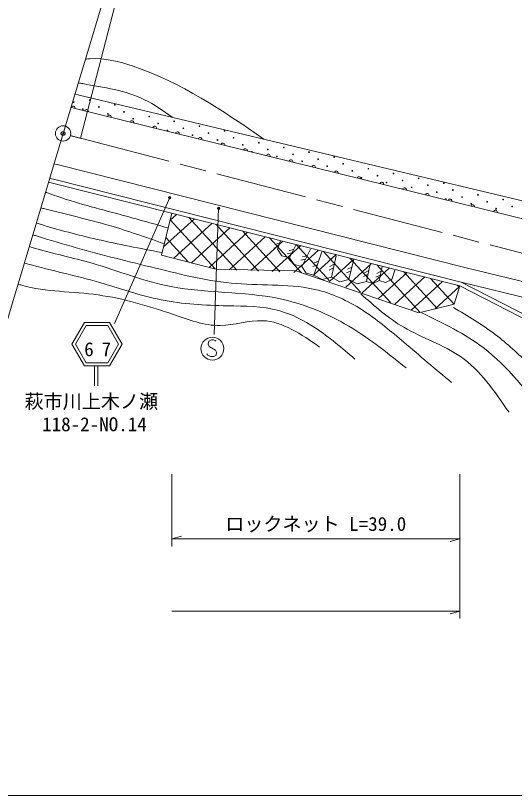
# Model space of a CAD drawing. Units: millimetres, scale not verified. Extents: x 40000 to 680000, y 20000 to 380000.
# Drawn here: x 271120 to 336515, y 205000 to 307151 of the extents above; entities that cross this region are included whole.
import ezdxf
from ezdxf.enums import TextEntityAlignment as Align

# ---------------------------------------------------------------- set-up
doc = ezdxf.new("R2010")
doc.units = ezdxf.units.MM
doc.header["$LTSCALE"] = 1000
doc.header["$PDMODE"] = 32
doc.header["$PDSIZE"] = 500
doc.linetypes.add('CHAIN', pattern=[18.5, 12, -1.5, 3.5, -1.5])
for name, color, linetype, lineweight in [('M-BGD', 7, 'Continuous', 13), ('M-BMK', 2, 'CHAIN', 13), ('M-BMK-SRVR', 3, 'Continuous', 13), ('M-STR-HTXT', 7, 'Continuous', 13), ('M-STR-STRC', 7, 'Continuous', 13), ('M-TTL-BAND', 7, 'Continuous', 13)]:
    doc.layers.add(name, color=color, linetype=linetype, lineweight=lineweight)
doc.layers.add('M-OTRS', color=6, linetype='Continuous')
doc.styles.add('ＭＳ ゴシック', font='')
doc.styles.get('ＭＳ ゴシック').set_extended_font_data('MS Gothic')

msp = doc.modelspace()

# ---------------------------------------------------------------- linework, layer by layer
at = {"layer": 'M-BGD'}
for p, q in [((278904, 296902), (279465, 296736)), ((346930, 280661), (279465, 296736)), ((278374, 295141), (278931, 294974)), ((278931, 294974), (351422, 277113)), ((276150, 287744), (276546, 287651)), ((276582, 287642), (330008, 274165)), ((275429, 285345), (275975, 285217)), ((275573, 285825), (276093, 285703)), ((275975, 285217), (329349, 271753)), ((276093, 285703), (329526, 272224)), ((291611, 281273), (290256, 275780)), ((292230, 281117), (291381, 280342)), ((294554, 280530), (290519, 276845)), ((291399, 280414), (297286, 273969)), ((296878, 279944), (291864, 275366)), ((293837, 280711), (300128, 273822)), ((299202, 279358), (294177, 274770)), ((297356, 279823), (302953, 273694)), ((300875, 278936), (305779, 273566)), ((290823, 278079), (293744, 274882)), ((301526, 278772), (296491, 274174)), ((303850, 278185), (299122, 273868)), ((304394, 278048), (308604, 273438)), ((306174, 277599), (301947, 273740)), ((308497, 277013), (304773, 273612)), ((305587, 276909), (304981, 276702)), ((305757, 277379), (305151, 277173)), ((305460, 276556), (305850, 277637)), ((307051, 275425), (307862, 277067)), ((307913, 277160), (312340, 272313)), ((305460, 276556), (306029, 275672)), ((307368, 276067), (306743, 275929)), ((307590, 276515), (306964, 276378)), ((310821, 276427), (307598, 273483)), ((308643, 274294), (309784, 276556)), ((313145, 275841), (310131, 273088)), ((310234, 273163), (311285, 276196)), ((311432, 276273), (316325, 270915)), ((290256, 275780), (297367, 273948)), ((306029, 275672), (307051, 275425)), ((307051, 275425), (307621, 274541)), ((309123, 275247), (308497, 275115)), ((309349, 275693), (308722, 275561)), ((310858, 274963), (310255, 274749)), ((315469, 275254), (312274, 272336)), ((312527, 272883), (313147, 275685)), ((314819, 272602), (315459, 275235)), ((314952, 275385), (320311, 269516)), ((297367, 273948), (307851, 273728)), ((307621, 274541), (308643, 274294)), ((308643, 274294), (309213, 273410)), ((310694, 274490), (310091, 274276)), ((312794, 274089), (312219, 273806)), ((312902, 274577), (312327, 274295)), ((317793, 274668), (314417, 271584)), ((315210, 274210), (314630, 273940)), ((320117, 274082), (316559, 270833)), ((317111, 272322), (317622, 274604)), ((318471, 274497), (324156, 268271)), ((318778, 272442), (319183, 274274)), ((320444, 272562), (320835, 273824)), ((330008, 274165), (347396, 269921)), ((307851, 273728), (323979, 268229)), ((309213, 273410), (310234, 273163)), ((310234, 273163), (311325, 272564)), ((311325, 272564), (312527, 272883)), ((312527, 272883), (313617, 272284)), ((315092, 273724), (314511, 273454)), ((317323, 273268), (316747, 272987)), ((317432, 273756), (316856, 273475)), ((318937, 273163), (318362, 272880)), ((319045, 273651), (318470, 273369)), ((322441, 273496), (318702, 270081)), ((324765, 272909), (320845, 269329)), ((321990, 273610), (326381, 268801)), ((313617, 272284), (314819, 272602)), ((314819, 272602), (315909, 272004)), ((315909, 272004), (317111, 272322)), ((317111, 272322), (317968, 272049)), ((317968, 272049), (318778, 272442)), ((318778, 272442), (319635, 272169)), ((319635, 272169), (320444, 272562)), ((327089, 272323), (322987, 268577)), ((325509, 272722), (328600, 269337)), ((328598, 269329), (329349, 271753)), ((329028, 271834), (329286, 271551)), ((329349, 271753), (338815, 266894)), ((329526, 272224), (346967, 267967)), ((329526, 272224), (339043, 267338)), ((329316, 271649), (326134, 268742)), ((323979, 268229), (328598, 269329))]:
    msp.add_line(p, q, dxfattribs=at)
for centre in [(278740, 295809), (280843, 296091), (282035, 295182), (284138, 295464), (279933, 294899), (283228, 294272), (285330, 294555), (286523, 293645), (288625, 293928), (291920, 293301), (289818, 293018), (291011, 292108), (293113, 292391), (295215, 292674), (294306, 291481), (296408, 291764), (298510, 292047), (299703, 291137), (297601, 290854), (300896, 290227), (302998, 290510), (302088, 289318), (304191, 289600), (306293, 289883), (309588, 289256), (305383, 288691), (307486, 288973), (308678, 288064), (310781, 288346), (312883, 288629), (311973, 287437), (314076, 287720), (317371, 287093), (315268, 286810), (318563, 286183), (320666, 286466), (316461, 285900), (319756, 285273), (321858, 285556), (323961, 285839), (327255, 285212), (323051, 284646), (325153, 284929), (326346, 284019), (328448, 284302), (327538, 283109), (329641, 283392), (331743, 283675), (335038, 283048), (330833, 282482), (332936, 282765), (336231, 282138), (334128, 281855)]:
    msp.add_circle(centre, 50, dxfattribs=at)
for centre, start, end in [((278653, 295057), 343.31694, 163.31694), ((280420, 294607), 346.15856, 166.15856), ((283398, 293873), 346.15856, 166.15856), ((286375, 293140), 346.15856, 166.15856), ((289353, 292406), 346.15856, 166.15856), ((292330, 291672), 346.15856, 166.15856), ((295307, 290939), 346.15856, 166.15856), ((298285, 290205), 346.15856, 166.15856), ((301262, 289472), 346.15856, 166.15856), ((304240, 288738), 346.15856, 166.15856), ((307217, 288004), 346.15856, 166.15856), ((310195, 287271), 346.15856, 166.15856), ((313172, 286537), 346.15856, 166.15856), ((316150, 285803), 346.15856, 166.15856), ((319127, 285070), 346.15856, 166.15856), ((322105, 284336), 346.15856, 166.15856), ((325082, 283603), 346.15856, 166.15856), ((328060, 282869), 346.15856, 166.15856), ((331037, 282135), 346.15856, 166.15856), ((334015, 281402), 346.15856, 166.15856)]:
    msp.add_arc(centre, 250, start, end, dxfattribs=at)
for points, knots in [([(280269, 301443), (280482, 301468), (280696, 301489), (280909, 301502), (282805, 301617), (284712, 301140), (286546, 300525), (292836, 298418), (298261, 294691), (303686, 290965)], [0, 0, 0, 0, 1, 1, 1, 2, 2, 2, 3, 3, 3, 3]), ([(279338, 298346), (279532, 298308), (279726, 298272), (279920, 298236), (282692, 297726), (285552, 297350), (288036, 296133), (289302, 295512), (290471, 294674), (291639, 293835)], [0, 0, 0, 0, 1, 1, 1, 2, 2, 2, 3, 3, 3, 3]), ([(275035, 284035), (275208, 283968), (275382, 283901), (275556, 283835), (278428, 282754), (281418, 282010), (284386, 281212), (286642, 280606), (288884, 279968), (291127, 279331)], [0, 0, 0, 0, 1, 1, 1, 2, 2, 2, 3, 3, 3, 3]), ([(274413, 281967), (274591, 281920), (274769, 281873), (274948, 281827), (277785, 281095), (280642, 280463), (283446, 279644), (285822, 278950), (288161, 278121), (290500, 277293)], [0, 0, 0, 0, 1, 1, 1, 2, 2, 2, 3, 3, 3, 3]), ([(273815, 279980), (273990, 279925), (274164, 279871), (274339, 279817), (276799, 279062), (279291, 278413), (281800, 277841), (284608, 277202), (287437, 276659), (290265, 276117)], [0, 0, 0, 0, 1, 1, 1, 2, 2, 2, 3, 3, 3, 3]), ([(273355, 278449), (273528, 278393), (273701, 278337), (273874, 278282), (275593, 277739), (277322, 277234), (279056, 276744), (282513, 275784), (285986, 274896), (289481, 274079), (292971, 273213), (296455, 272311), (300063, 272041), (303657, 271759), (307345, 272067), (310802, 271179), (312962, 270624), (315033, 269603), (316915, 268357), (318726, 267159), (320363, 265754), (322010, 264360), (324090, 262598), (326186, 260853), (328281, 259108)], [0, 0, 0, 0, 1, 1, 1, 2, 2, 2, 3, 3, 3, 4, 4, 4, 5, 5, 5, 6, 6, 6, 7, 7, 7, 8, 8, 8, 8]), ([(272886, 276889), (273059, 276837), (273231, 276785), (273405, 276734), (275973, 275992), (278593, 275432), (281173, 274706), (284634, 273702), (287998, 272315), (291519, 271649), (296143, 270768), (300989, 271041), (305628, 270081), (308644, 269458), (311572, 268313), (314250, 266789), (317135, 265149), (319729, 263069), (322324, 260989)], [0, 0, 0, 0, 1, 1, 1, 2, 2, 2, 3, 3, 3, 4, 4, 4, 5, 5, 5, 6, 6, 6, 6]), ([(272247, 274764), (272418, 274712), (272590, 274661), (272761, 274611), (275860, 273740), (279014, 273090), (282113, 272198), (284807, 271423), (287454, 270446), (290187, 269925), (293025, 269352), (295933, 269188), (298887, 269141), (301168, 269091), (303467, 269106), (305628, 268514), (307318, 268051), (308924, 267216), (310410, 266241), (312258, 265027), (313920, 263596), (315583, 262165)], [0, 0, 0, 0, 1, 1, 1, 2, 2, 2, 3, 3, 3, 4, 4, 4, 5, 5, 5, 6, 6, 6, 7, 7, 7, 7]), ([(271410, 271980), (271578, 271926), (271748, 271875), (271918, 271826), (275145, 270916), (278619, 271055), (281956, 270552), (285273, 270106), (288454, 269103), (291676, 268044), (293743, 267339), (295810, 266523), (297947, 266554), (299803, 266581), (301712, 267249), (303512, 267181), (306150, 267083), (308554, 265408), (310958, 263732)], [0, 0, 0, 0, 1, 1, 1, 2, 2, 2, 3, 3, 3, 4, 4, 4, 5, 5, 5, 6, 6, 6, 6]), ([(316367, 270709), (318158, 269114), (319950, 267520), (322010, 266319), (324425, 264912), (327209, 264045), (329457, 262478), (332050, 260670), (333928, 257929), (335806, 255189)], [0, 0, 0, 0, 1, 1, 1, 2, 2, 2, 3, 3, 3, 3]), ([(328516, 268906), (330396, 267797), (332276, 266689), (334003, 265378), (335577, 264184), (337024, 262822), (338471, 261459)], [0, 0, 0, 0, 1, 1, 1, 2, 2, 2, 2]), ([(324362, 268200), (327185, 266850), (330009, 265501), (332435, 263654), (335676, 261188), (338210, 257836), (340744, 254483)], [0, 0, 0, 0, 1, 1, 1, 2, 2, 2, 2])]:
    msp.add_open_spline(points, degree=3, knots=knots, dxfattribs=at)
at = {"layer": 'M-BMK'}
msp.add_line((279612, 291092), (339255, 275562), dxfattribs=at)
msp.add_arc((304809, 387865), 100000, 254.62354, 255.40553, dxfattribs=at)
at = {"layer": 'M-BMK-SRVR'}
for p, q in [((277343, 291711), (288679, 329409)), ((268877, 263557), (277343, 291711))]:
    msp.add_line(p, q, dxfattribs=at)
for radius in [1000, 40]:
    msp.add_circle((277343, 291711), radius, dxfattribs=at)
at = {"layer": 'M-OTRS'}
msp.add_point((277343, 291711), dxfattribs=at)
at = {"layer": 'M-STR-HTXT'}
for p, q in [((287171, 320124), (279612, 291092)), ((291611, 247100), (291611, 237596)), ((329349, 237596), (329349, 247100)), ((329349, 228154), (329349, 247100)), ((291611, 238596), (292861, 238946)), ((291611, 238596), (329349, 238596)), ((329349, 238596), (328099, 238246)), ((291611, 229154), (329349, 229154)), ((329349, 229154), (328099, 228804))]:
    msp.add_line(p, q, dxfattribs=at)
at = {"layer": 'M-STR-STRC'}
for p, q in [((284103, 266815), (291323, 283319)), ((297735, 281909), (297147, 265380)), ((278494, 264108), (280144, 266966)), ((280144, 266966), (283444, 266966)), ((283444, 266966), (285094, 264108)), ((280375, 266566), (278956, 264108)), ((283213, 266566), (280375, 266566)), ((284632, 264108), (283213, 266566)), ((296805, 264664), (296445, 264484)), ((297045, 264664), (296805, 264664)), ((297285, 264604), (297045, 264664)), ((297405, 264484), (297285, 264604)), ((280144, 261250), (278494, 264108)), ((278956, 264108), (280375, 261650)), ((283213, 261650), (284632, 264108)), ((285094, 264108), (283444, 261250)), ((296445, 264484), (296385, 264124)), ((296385, 264124), (296505, 263824)), ((296505, 263824), (297345, 263344)), ((296325, 262684), (296205, 262864)), ((296685, 262504), (296325, 262684)), ((297405, 262684), (297105, 262504)), ((297345, 263344), (297465, 263044)), ((297465, 263044), (297405, 262684)), ((280375, 261650), (283213, 261650)), ((297105, 262504), (296685, 262504)), ((280144, 261250), (283444, 261250)), ((281454, 258663), (281454, 261250)), ((281909, 261250), (281909, 258663))]:
    msp.add_line(p, q, dxfattribs=at)
for centre, radius in [((291323, 283319), 150), ((291323, 283319), 90), ((291323, 283319), 30), ((297735, 281909), 150), ((297735, 281909), 90), ((297735, 281909), 30), ((296925, 263524), 1500)]:
    msp.add_circle(centre, radius, dxfattribs=at)
at = {"layer": 'M-TTL-BAND'}
msp.add_line((40000, 205000), (579000, 205000), dxfattribs=at)

# ---------------------------------------------------------------- texts
at = {"layer": 'M-STR-HTXT', "style": 'ＭＳ ゴシック'}
msp.add_text('ロックネット L=39.0', height=1833, dxfattribs=at).set_placement((298605, 239096), align=Align.BOTTOM_LEFT)
at = {"layer": 'M-STR-STRC', "style": 'ＭＳ ゴシック'}
for s, p in [('萩市川上木ノ瀬', (272303, 255148)), ('118-2-NO.14', (274600, 252152))]:
    msp.add_text(s, height=1833, dxfattribs=at).set_placement(p, align=Align.BOTTOM_LEFT)
at = {"layer": 'M-STR-STRC', "insert": (280117, 262502), "char_height": 1833, "attachment_point": 7, "style": 'ＭＳ ゴシック'}
msp.add_mtext('\\T1.83;67', dxfattribs=at)

doc.saveas('drawing.dxf')
